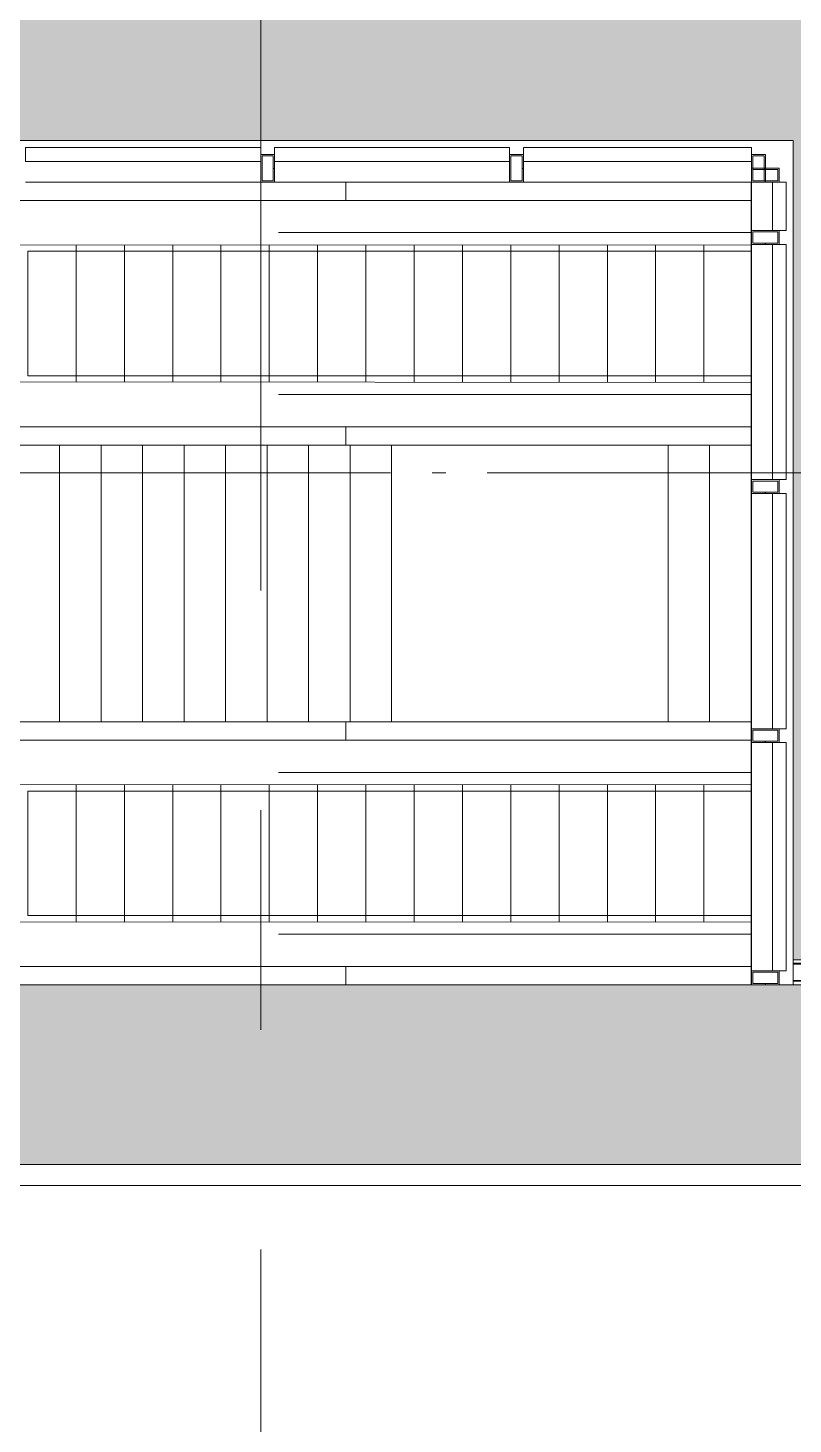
# Model space of a CAD drawing. Header units: metres. Extents: x -201 to 705, y -63 to 42.
# Drawn here: x 565.63 to 571.16, y -23.87 to -13.79 of the extents above; entities that cross this region are included whole.
import ezdxf

# ---------------------------------------------------------------- set-up
doc = ezdxf.new("R2010")
doc.units = ezdxf.units.M
for name, pattern in [('Grid Line', [11.1125, 6.35, -1.5875, 1.5875, -1.5875]), ('HAT AKSI', [5.6, 5, -0.3, 0, -0.3]), ('Overhead', [1.984375, 1.190625, -0.79375])]:
    doc.linetypes.add(name, pattern=pattern)
for name, color, linetype, lineweight in [('A-----NPP', 7, 'Continuous', 9), ('A_AREA', 7, 'Continuous', 9), ('A_GLASS', 7, 'Continuous', 9), ('A_GRID', 7, 'Continuous', 9), ('A_HATCH', 7, 'Continuous', 9), ('A_RC', 7, 'Continuous', 9), ('A_STAIR', 7, 'Continuous', 9), ('A_WALL', 7, 'Continuous', 9), ('A_WINDOW', 7, 'Continuous', 9), ('G-PLANOTM', 7, 'Continuous', 9)]:
    doc.layers.add(name, color=color, linetype=linetype, lineweight=lineweight)

# ---------------------------------------------------------------- blocks, each defined once
blk = doc.blocks.new('Floors3 - Floors-4262956-14_73 _17_73_ TEKNİK KAT _FFL__ANAHTAR PLAN')
at = {"layer": 'A_RC'}
for p, q in [((-121.354, -14.9), (-121.354, -15.032)), ((-114.383, -15.032), (-114.383, -14.9)), ((-121.354, -16.668), (-121.354, -16.8)), ((-114.383, -16.8), (-114.383, -16.668)), ((-121.354, -18.8), (-121.354, -18.932)), ((-114.383, -18.932), (-114.383, -18.8)), ((-121.354, -20.568), (-121.354, -20.7)), ((-114.383, -20.7), (-114.383, -20.568)), ((-114.383, -20.7), (-114.388, -20.7))]:
    blk.add_line(p, q, dxfattribs=at)
blk = doc.blocks.new('IC-TKN-M7-S22-000-10-A1-32-K-T-6C-200_rvt-3-14_73 _17_73_ TEKNİK KAT _FFL__ANAHTAR PLAN')
at = {"layer": 'A_HATCH', "true_color": 0x787878}
h = blk.add_hatch(dxfattribs=at)
h.set_pattern_fill('FP_3', color=8, style=0, pattern_type=2)
h.set_pattern_definition([(45, (0, 0), (-0.442274, 0.442274), []), (45, (0.4423, 0), (-0.442274, 0.442274), [0.31274, -0.15637])])
h.paths.add_polyline_path([(-106.648, -22), (-55.85, -22), (-55.85, -20.7), (-125.75, -20.7), (-125.75, -22), (-108.368, -22)])
at = {"layer": 'A-----NPP'}
blk.add_line((-125.751, -22.15), (-83.453, -22.15), dxfattribs=at)
at = {"layer": 'A_WALL', "lineweight": 18}
for p, q in [((-92.95, -20.7), (-125.75, -20.7)), ((-125.75, -22), (-55.85, -22))]:
    blk.add_line(p, q, dxfattribs=at)
at = {"layer": 'A_RC', "lineweight": 9}
blk.add_blockref('Floors3 - Floors-4262956-14_73 _17_73_ TEKNİK KAT _FFL__ANAHTAR PLAN', (0, 0), dxfattribs=at)
blk = doc.blocks.new('System Panel - Glazed-2561906-14_73 _17_73_ TEKNİK KAT _FFL__ANAHTAR PLAN')
at = {"layer": 'A_GLASS'}
for p, q in [((0.825, -0.05), (-0.825, -0.05)), ((-0.825, -0.05), (-0.825, -0.15)), ((0.825, -0.15), (0.825, -0.05)), ((-0.825, -0.15), (0.825, -0.15))]:
    blk.add_line(p, q, dxfattribs=at)
blk = doc.blocks.new('Rectangular Mullion - 100mm x 300mm-2561852-14_73 _17_73_ TEKNİK KAT _FFL__ANAHTAR PLAN')
at = {"layer": 'A_WINDOW'}
for p, q in [((-111.45, -18.949), (-111.45, -20.601)), ((-111.15, -18.9), (-111.15, -20.7))]:
    blk.add_line(p, q, dxfattribs=at)
blk = doc.blocks.new('Rectangular Mullion - PSD_Profil-3725291-14_73 _17_73_ TEKNİK KAT _FFL__ANAHTAR PLAN')
at = {"layer": 'A_WINDOW'}
for p, q in [((-0.1, -0.0005), (-0.1, 0.0995)), ((-0.1, 0.0995), (0, 0.0995)), ((-0.01, 0.0895), (-0.09, 0.0895)), ((-0.09, 0.0895), (-0.09, -0.0005)), ((-0.01, -0.0905), (-0.01, 0.0895)), ((0, 0.0995), (0, -0.1005)), ((-0.09, -0.0005), (-0.1, -0.0005)), ((-0.1, -0.1005), (-0.1, -0.0015)), ((-0.1, -0.0015), (-0.09, -0.0015)), ((0, -0.1005), (-0.1, -0.1005)), ((-0.09, -0.0015), (-0.09, -0.0905)), ((-0.09, -0.0905), (-0.01, -0.0905))]:
    blk.add_line(p, q, dxfattribs=at)
blk = doc.blocks.new('System Panel - Glazed-2561918-14_73 _17_73_ TEKNİK KAT _FFL__ANAHTAR PLAN')
at = {"layer": 'A_GLASS'}
for p, q in [((0.85, -0.05), (-0.85, -0.05)), ((-0.85, -0.05), (-0.85, -0.15)), ((0.85, -0.15), (0.85, -0.05)), ((-0.85, -0.15), (0.85, -0.15))]:
    blk.add_line(p, q, dxfattribs=at)
blk = doc.blocks.new('Rectangular Mullion - 100mm x 300mm-2561854-14_73 _17_73_ TEKNİK KAT _FFL__ANAHTAR PLAN')
at = {"layer": 'A_WINDOW'}
for p, q in [((-111.45, -17.149), (-111.45, -18.85)), ((-111.15, -17.1), (-111.15, -18.9))]:
    blk.add_line(p, q, dxfattribs=at)
blk = doc.blocks.new('Rectangular Mullion - PSD_Profil-2561911-14_73 _17_73_ TEKNİK KAT _FFL__ANAHTAR PLAN')
at = {"layer": 'A_WINDOW'}
for p, q in [((0, 0.0995), (-0.1, 0.0995)), ((-0.1, 0.0995), (-0.1, -0.1005)), ((-0.09, -0.0905), (-0.09, 0.0895)), ((-0.09, 0.0895), (-0.01, 0.0895)), ((-0.01, 0.0895), (-0.01, -0.0005)), ((0, -0.0005), (0, 0.0995)), ((-0.1, -0.1005), (0, -0.1005)), ((-0.01, -0.0905), (-0.09, -0.0905)), ((-0.01, -0.0005), (0, -0.0005)), ((0, -0.0015), (-0.01, -0.0015)), ((-0.01, -0.0015), (-0.01, -0.0905)), ((0, -0.1005), (0, -0.0015))]:
    blk.add_line(p, q, dxfattribs=at)
blk = doc.blocks.new('Rectangular Mullion - PSD_Profil-2561859-14_73 _17_73_ TEKNİK KAT _FFL__ANAHTAR PLAN')
at = {"layer": 'A_WINDOW'}
for p, q in [((-0.05, -0.0005), (-0.05, 0.0995)), ((-0.05, 0.0995), (0.05, 0.0995)), ((0.04, 0.0895), (-0.04, 0.0895)), ((-0.04, 0.0895), (-0.04, -0.0005)), ((0.04, -0.0905), (0.04, 0.0895)), ((0.05, 0.0995), (0.05, -0.1005)), ((-0.04, -0.0005), (-0.05, -0.0005)), ((-0.05, -0.1005), (-0.05, -0.0015)), ((-0.05, -0.0015), (-0.04, -0.0015)), ((0.05, -0.1005), (-0.05, -0.1005)), ((-0.04, -0.0015), (-0.04, -0.0905)), ((-0.04, -0.0905), (0.04, -0.0905))]:
    blk.add_line(p, q, dxfattribs=at)
blk = doc.blocks.new('System Panel - Glazed-3725293-14_73 _17_73_ TEKNİK KAT _FFL__ANAHTAR PLAN')
at = {"layer": 'A_GLASS'}
for p, q in [((0.175, -0.05), (-0.175, -0.05)), ((-0.175, -0.05), (-0.175, -0.15)), ((0.175, -0.15), (0.175, -0.05)), ((-0.175, -0.15), (0.175, -0.15))]:
    blk.add_line(p, q, dxfattribs=at)
blk = doc.blocks.new('Rectangular Mullion - 100mm x 300mm-3725303-14_73 _17_73_ TEKNİK KAT _FFL__ANAHTAR PLAN')
at = {"layer": 'A_WINDOW'}
for p, q in [((-111.15, -14.6), (-111.15, -15.3)), ((-111.45, -14.9), (-111.45, -15.25))]:
    blk.add_line(p, q, dxfattribs=at)
blk = doc.blocks.new('Rectangular Mullion - PSD_Profil-3725284-14_73 _17_73_ TEKNİK KAT _FFL__ANAHTAR PLAN')
at = {"layer": 'A_WINDOW'}
for p, q in [((-0.05, -0.0005), (-0.05, 0.0995)), ((-0.05, 0.0995), (0.05, 0.0995)), ((0.04, 0.0895), (-0.04, 0.0895)), ((-0.04, 0.0895), (-0.04, -0.0005)), ((0.04, -0.0905), (0.04, 0.0895)), ((0.05, 0.0995), (0.05, -0.1005)), ((-0.04, -0.0005), (-0.05, -0.0005)), ((-0.05, -0.1005), (-0.05, -0.0015)), ((-0.05, -0.0015), (-0.04, -0.0015)), ((0.05, -0.1005), (-0.05, -0.1005)), ((-0.04, -0.0015), (-0.04, -0.0905)), ((-0.04, -0.0905), (0.04, -0.0905))]:
    blk.add_line(p, q, dxfattribs=at)
blk = doc.blocks.new('Floors3 - Floors-3714548-14_73 _17_73_ TEKNİK KAT _FFL__ANAHTAR PLAN')
at = {"layer": 'A_RC'}
for p, q in [((-121.354, -14.9), (-121.354, -15.032)), ((-114.383, -15.032), (-114.383, -14.9)), ((-121.354, -16.668), (-121.354, -16.8)), ((-114.383, -16.8), (-114.383, -16.668)), ((-121.354, -18.8), (-121.354, -18.932)), ((-114.383, -18.932), (-114.383, -18.8)), ((-121.354, -20.568), (-121.354, -20.7)), ((-114.383, -20.7), (-114.383, -20.568)), ((-114.383, -20.7), (-114.388, -20.7))]:
    blk.add_line(p, q, dxfattribs=at)
blk = doc.blocks.new('MBE MP YM Revit Family Model 697 mm 3 Basamak - MBE MP YM Revit Family Model 697 mm-3506677-14_73 _17_73_ TEKNİK KAT _FFL__ANAHTAR PLAN')
at = {"layer": 'G-PLANOTM'}
for p, q in [((-0.797, -2.756), (-0.793, 5.352)), ((0.193, 5.352), (0.197, -2.756)), ((-1.118, 5.336), (-1.118, -2.756)), ((0.518, -2.756), (0.518, 5.336)), ((-0.75, 2.474), (0.15, 2.474)), ((-0.75, 2.124), (-0.75, 2.474)), ((0.15, 2.474), (0.15, 2.124)), ((-0.795, 2.124), (-0.75, 2.124)), ((-0.75, 2.124), (0.15, 2.124)), ((-0.75, 1.775), (-0.75, 2.124)), ((0.15, 2.124), (0.195, 2.124)), ((0.15, 2.124), (0.15, 1.775)), ((-0.795, 1.775), (-0.75, 1.775)), ((-0.75, 1.775), (0.15, 1.775)), ((-0.75, 1.426), (-0.75, 1.775)), ((0.15, 1.775), (0.195, 1.775)), ((0.15, 1.775), (0.15, 1.426)), ((-0.795, 1.426), (-0.75, 1.426)), ((-0.75, 1.426), (0.15, 1.426)), ((-0.75, 1.077), (-0.75, 1.426)), ((0.15, 1.426), (0.195, 1.426)), ((0.15, 1.426), (0.15, 1.077)), ((-0.795, 1.077), (-0.75, 1.077)), ((-0.75, 1.077), (0.15, 1.077)), ((-0.75, 0.728), (-0.75, 1.077)), ((0.15, 1.077), (0.195, 1.077)), ((0.15, 1.077), (0.15, 0.728)), ((-0.795, 0.728), (-0.75, 0.728)), ((-0.75, 0.728), (0.15, 0.728)), ((-0.75, 0.378), (-0.75, 0.728)), ((0.15, 0.728), (0.195, 0.728)), ((0.15, 0.728), (0.15, 0.378)), ((-0.885, -2.756), (-0.885, 0.66)), ((0.285, 0.66), (0.285, -2.756)), ((-0.795, 0.378), (-0.75, 0.378)), ((-0.75, 0.378), (0.15, 0.378)), ((-0.75, 0.029), (-0.75, 0.378)), ((0.15, 0.378), (0.195, 0.378)), ((0.15, 0.378), (0.15, 0.029)), ((-0.795, 0.029), (-0.75, 0.029)), ((-0.75, 0.029), (0.15, 0.029)), ((-0.75, -0.32), (-0.75, 0.029)), ((0.15, 0.029), (0.195, 0.029)), ((0.15, 0.029), (0.15, -0.32)), ((-0.796, -0.32), (-0.75, -0.32)), ((-0.75, -0.32), (0.15, -0.32)), ((-0.75, -0.669), (-0.75, -0.32)), ((0.15, -0.32), (0.196, -0.32)), ((0.15, -0.32), (0.15, -0.669)), ((-0.796, -0.669), (-0.75, -0.669)), ((-0.75, -0.669), (0.15, -0.669)), ((-0.75, -1.018), (-0.75, -0.669)), ((0.15, -0.669), (0.196, -0.669)), ((0.15, -0.669), (0.15, -1.018)), ((-0.796, -1.018), (-0.75, -1.018)), ((-0.75, -1.018), (0.15, -1.018)), ((-0.75, -1.368), (-0.75, -1.018)), ((0.15, -1.018), (0.196, -1.018)), ((0.15, -1.018), (0.15, -1.368)), ((-0.796, -1.368), (-0.75, -1.368)), ((-0.75, -1.368), (0.15, -1.368)), ((-0.75, -1.717), (-0.75, -1.368)), ((0.15, -1.368), (0.196, -1.368)), ((0.15, -1.368), (0.15, -1.717)), ((-0.796, -1.717), (-0.75, -1.717)), ((-0.75, -1.717), (0.15, -1.717)), ((-0.75, -2.066), (-0.75, -1.717)), ((0.15, -1.717), (0.196, -1.717)), ((0.15, -1.717), (0.15, -2.066)), ((-0.796, -2.066), (-0.75, -2.066)), ((-0.75, -2.066), (0.15, -2.066)), ((-0.75, -2.415), (-0.75, -2.066)), ((0.15, -2.066), (0.196, -2.066)), ((0.15, -2.066), (0.15, -2.415)), ((-0.797, -2.415), (-0.75, -2.415)), ((-0.75, -2.415), (0.15, -2.415)), ((-0.75, -2.756), (-0.75, -2.415)), ((0.15, -2.415), (0.197, -2.415)), ((0.15, -2.415), (0.15, -2.756))]:
    blk.add_line(p, q, dxfattribs=at)
blk = doc.blocks.new('MBE MP YM Revit Family Model 697 mm 3 Basamak - MBE MP YM Revit Family Model 697 mm-V221-14_73 _17_73_ TEKNİK KAT _FFL__ANAHTAR PLAN')
at = {"layer": 'G-PLANOTM'}
for p, q in [((-0.797, -2.756), (-0.793, 5.352)), ((0.193, 5.352), (0.197, -2.756)), ((-1.118, 5.336), (-1.118, -2.756)), ((0.518, -2.756), (0.518, 5.336)), ((-0.75, 2.474), (0.15, 2.474)), ((-0.75, 2.124), (-0.75, 2.474)), ((0.15, 2.474), (0.15, 2.124)), ((-0.795, 2.124), (-0.75, 2.124)), ((-0.75, 2.124), (0.15, 2.124)), ((-0.75, 1.775), (-0.75, 2.124)), ((0.15, 2.124), (0.195, 2.124)), ((0.15, 2.124), (0.15, 1.775)), ((-0.795, 1.775), (-0.75, 1.775)), ((-0.75, 1.775), (0.15, 1.775)), ((-0.75, 1.426), (-0.75, 1.775)), ((0.15, 1.775), (0.195, 1.775)), ((0.15, 1.775), (0.15, 1.426)), ((-0.795, 1.426), (-0.75, 1.426)), ((-0.75, 1.426), (0.15, 1.426)), ((-0.75, 1.077), (-0.75, 1.426)), ((0.15, 1.426), (0.195, 1.426)), ((0.15, 1.426), (0.15, 1.077)), ((-0.795, 1.077), (-0.75, 1.077)), ((-0.75, 1.077), (0.15, 1.077)), ((-0.75, 0.728), (-0.75, 1.077)), ((0.15, 1.077), (0.195, 1.077)), ((0.15, 1.077), (0.15, 0.728)), ((-0.795, 0.728), (-0.75, 0.728)), ((-0.75, 0.728), (0.15, 0.728)), ((-0.75, 0.378), (-0.75, 0.728)), ((0.15, 0.728), (0.195, 0.728)), ((0.15, 0.728), (0.15, 0.378)), ((-0.885, -2.756), (-0.885, 0.66)), ((0.285, 0.66), (0.285, -2.756)), ((-0.795, 0.378), (-0.75, 0.378)), ((-0.75, 0.378), (0.15, 0.378)), ((-0.75, 0.029), (-0.75, 0.378)), ((0.15, 0.378), (0.195, 0.378)), ((0.15, 0.378), (0.15, 0.029)), ((-0.795, 0.029), (-0.75, 0.029)), ((-0.75, 0.029), (0.15, 0.029)), ((-0.75, -0.32), (-0.75, 0.029)), ((0.15, 0.029), (0.195, 0.029)), ((0.15, 0.029), (0.15, -0.32)), ((-0.796, -0.32), (-0.75, -0.32)), ((-0.75, -0.32), (0.15, -0.32)), ((-0.75, -0.669), (-0.75, -0.32)), ((0.15, -0.32), (0.196, -0.32)), ((0.15, -0.32), (0.15, -0.669)), ((-0.796, -0.669), (-0.75, -0.669)), ((-0.75, -0.669), (0.15, -0.669)), ((-0.75, -1.018), (-0.75, -0.669)), ((0.15, -0.669), (0.196, -0.669)), ((0.15, -0.669), (0.15, -1.018)), ((-0.796, -1.018), (-0.75, -1.018)), ((-0.75, -1.018), (0.15, -1.018)), ((-0.75, -1.368), (-0.75, -1.018)), ((0.15, -1.018), (0.196, -1.018)), ((0.15, -1.018), (0.15, -1.368)), ((-0.796, -1.368), (-0.75, -1.368)), ((-0.75, -1.368), (0.15, -1.368)), ((-0.75, -1.717), (-0.75, -1.368)), ((0.15, -1.368), (0.196, -1.368)), ((0.15, -1.368), (0.15, -1.717)), ((-0.796, -1.717), (-0.75, -1.717)), ((-0.75, -1.717), (0.15, -1.717)), ((-0.75, -2.066), (-0.75, -1.717)), ((0.15, -1.717), (0.196, -1.717)), ((0.15, -1.717), (0.15, -2.066)), ((-0.796, -2.066), (-0.75, -2.066)), ((-0.75, -2.066), (0.15, -2.066)), ((-0.75, -2.415), (-0.75, -2.066)), ((0.15, -2.066), (0.196, -2.066)), ((0.15, -2.066), (0.15, -2.415)), ((-0.797, -2.415), (-0.75, -2.415)), ((-0.75, -2.415), (0.15, -2.415)), ((-0.75, -2.756), (-0.75, -2.415)), ((0.15, -2.415), (0.197, -2.415)), ((0.15, -2.415), (0.15, -2.756))]:
    blk.add_line(p, q, dxfattribs=at)
blk = doc.blocks.new('Rectangular Mullion - 100mm x 300mm-3725304-14_73 _17_73_ TEKNİK KAT _FFL__ANAHTAR PLAN')
at = {"layer": 'A_WINDOW'}
for p, q in [((-113.15, -14.6), (-111.15, -14.6)), ((-113.098, -14.9), (-111.45, -14.9))]:
    blk.add_line(p, q, dxfattribs=at)
blk = doc.blocks.new('Rectangular Mullion - PSD_Profil-3595372-14_73 _17_73_ TEKNİK KAT _FFL__ANAHTAR PLAN')
at = {"layer": 'A_WINDOW'}
for p, q in [((0, 0.0995), (-0.1, 0.0995)), ((-0.1, 0.0995), (-0.1, -0.1005)), ((-0.09, -0.0905), (-0.09, 0.0895)), ((-0.09, 0.0895), (-0.01, 0.0895)), ((-0.01, 0.0895), (-0.01, -0.0005)), ((0, -0.0005), (0, 0.0995)), ((-0.1, -0.1005), (0, -0.1005)), ((-0.01, -0.0905), (-0.09, -0.0905)), ((-0.01, -0.0005), (0, -0.0005)), ((0, -0.0015), (-0.01, -0.0015)), ((-0.01, -0.0015), (-0.01, -0.0905)), ((0, -0.1005), (0, -0.0015))]:
    blk.add_line(p, q, dxfattribs=at)
blk = doc.blocks.new('Rectangular Mullion - 100mm x 300mm-V222-14_73 _17_73_ TEKNİK KAT _FFL__ANAHTAR PLAN')
at = {"layer": 'A_WINDOW'}
for p, q in [((-116.75, -14.6), (-114.95, -14.6)), ((-116.7, -14.9), (-114.999, -14.9))]:
    blk.add_line(p, q, dxfattribs=at)
blk = doc.blocks.new('Rectangular Mullion - PSD_Profil-3595355-14_73 _17_73_ TEKNİK KAT _FFL__ANAHTAR PLAN')
at = {"layer": 'A_WINDOW'}
for p, q in [((-0.05, -0.0005), (-0.05, 0.0995)), ((-0.05, 0.0995), (0.05, 0.0995)), ((0.04, 0.0895), (-0.04, 0.0895)), ((-0.04, 0.0895), (-0.04, -0.0005)), ((0.04, -0.0905), (0.04, 0.0895)), ((0.05, 0.0995), (0.05, -0.1005)), ((-0.04, -0.0005), (-0.05, -0.0005)), ((-0.05, -0.1005), (-0.05, -0.0015)), ((-0.05, -0.0015), (-0.04, -0.0015)), ((0.05, -0.1005), (-0.05, -0.1005)), ((-0.04, -0.0015), (-0.04, -0.0905)), ((-0.04, -0.0905), (0.04, -0.0905))]:
    blk.add_line(p, q, dxfattribs=at)
blk = doc.blocks.new('D2030_10_U Kanal Ekipmanı - U Kanal Ekipmanı-3943515-14_73 _17_73_ TEKNİK KAT _FFL__ANAHTAR PLAN')
at = {"layer": 'G-PLANOTM'}
for p, q in [((-0.155, 0), (-0.155, 17.9995)), ((-0.15, 0), (-0.15, 17.9995)), ((-0.03, 0), (-0.03, 17.9995)), ((-0.025, 17.9995), (-0.025, 0)), ((0, 0), (0, 17.9995))]:
    blk.add_line(p, q, dxfattribs=at)

msp = doc.modelspace()

# ---------------------------------------------------------------- hatches: boundary and pattern name
at = {"layer": 'A_AREA', "true_color": 0xf4e6fa}
h = msp.add_hatch(color=7, dxfattribs=at)
h.paths.add_polyline_path([(574.591, -20.52), (589.164, -20.52), (589.164, -12.25), (586.564, -12.25), (586.562, -4.95), (578.064, -4.95), (578.064, -5.65), (576.564, -5.65), (576.564, -4.95), (568.064, -4.95), (568.064, -5.65), (566.564, -5.65), (566.564, -4.75), (567.864, -4.748), (567.864, 3.52), (556.564, 3.514), (556.564, -4.75), (558.064, -4.75), (558.064, -5.65), (556.564, -5.65), (556.564, -11.35), (558.064, -11.35), (558.064, -12.05), (558.778, -12.05), (558.778, -12.375), (558.678, -12.375), (558.678, -14.375), (558.778, -14.375), (558.778, -14.6), (571.164, -14.6), (571.164, -20.52), (574.376, -20.52)])
h.paths.add_polyline_path([(576.564, -12.25), (576.564, -11.35), (578.064, -11.35), (578.064, -12.25), (577.385, -12.25)])
h.paths.add_polyline_path([(568.064, -12.25), (566.564, -12.25), (566.564, -11.35), (568.064, -11.35), (568.064, -12.106)])
h.paths.add_polyline_path([(552.514, -12.15), (552.514, -12.05), (554.964, -12.05), (554.964, -11.35), (556.464, -11.35), (556.464, -5.65), (554.964, -5.65), (554.964, -4.75), (556.464, -4.75), (556.464, 3.52), (546.764, 3.514), (546.764, -4.75), (548.064, -4.75), (548.064, -5.65), (546.764, -5.65), (546.764, -11.35), (548.064, -11.35), (548.064, -12.05), (550.514, -12.05), (550.514, -12.15), (552.447, -12.15)])

# ---------------------------------------------------------------- linework, layer by layer
at = {"layer": 'A_GRID', "color": 253, "linetype": 'Grid Line', "true_color": 0xaaaaaa}
for p, q in [((567.314, -28.963), (567.314, 13.652)), ((699.353, -20.7), (486.527, -20.7))]:
    msp.add_line(p, q, dxfattribs=at)
at = {"layer": 'A_GRID', "color": 21, "linetype": 'HAT AKSI', "true_color": 0xffaaaa}
msp.add_line((699.353, -17), (486.527, -17), dxfattribs=at)
at = {"layer": 'A_RC'}
for p, q in [((570.86, -14.9), (570.86, -20.7)), ((571.164, -20.52), (589.164, -20.52))]:
    msp.add_line(p, q, dxfattribs=at)
at = {"layer": 'A_STAIR'}
for p, q in [((565.86, -16.8), (565.56, -16.8)), ((566.16, -16.8), (565.86, -16.8)), ((565.86, -18.8), (565.86, -16.8)), ((566.46, -16.8), (566.16, -16.8)), ((566.16, -18.8), (566.16, -16.8)), ((566.76, -16.8), (566.46, -16.8)), ((566.46, -18.8), (566.46, -16.8)), ((567.06, -16.8), (566.76, -16.8)), ((566.76, -18.8), (566.76, -16.8)), ((567.36, -16.8), (567.06, -16.8)), ((567.06, -18.8), (567.06, -16.8)), ((567.66, -16.8), (567.36, -16.8)), ((567.36, -18.8), (567.36, -16.8)), ((567.96, -16.8), (567.66, -16.8)), ((567.66, -18.8), (567.66, -16.8)), ((568.26, -16.8), (567.96, -16.8)), ((567.96, -18.8), (567.96, -16.8)), ((570.26, -16.8), (568.26, -16.8)), ((568.26, -18.8), (568.26, -16.8)), ((570.26, -18.8), (570.26, -16.8)), ((570.56, -16.8), (570.26, -16.8)), ((570.86, -16.8), (570.56, -16.8)), ((570.56, -18.8), (570.56, -16.8)), ((565.86, -18.8), (565.56, -18.8)), ((566.16, -18.8), (565.86, -18.8)), ((566.46, -18.8), (566.16, -18.8)), ((566.76, -18.8), (566.46, -18.8)), ((567.06, -18.8), (566.76, -18.8)), ((567.36, -18.8), (567.06, -18.8)), ((567.66, -18.8), (567.36, -18.8)), ((567.96, -18.8), (567.66, -18.8)), ((568.26, -18.8), (567.96, -18.8)), ((568.26, -18.8), (570.26, -18.8)), ((570.56, -18.8), (570.26, -18.8)), ((570.86, -18.8), (570.56, -18.8))]:
    msp.add_line(p, q, dxfattribs=at)
at = {"layer": 'A_STAIR', "linetype": 'Overhead'}
for p, q in [((565.86, -18.8), (565.86, -16.8)), ((566.16, -18.8), (566.16, -16.8)), ((566.46, -18.8), (566.46, -16.8)), ((566.76, -18.8), (566.76, -16.8)), ((567.06, -18.8), (567.06, -16.8)), ((567.36, -18.8), (567.36, -16.8)), ((567.66, -18.8), (567.66, -16.8)), ((567.96, -18.8), (567.96, -16.8)), ((568.26, -18.8), (568.26, -16.8)), ((570.26, -18.8), (570.26, -16.8)), ((570.56, -18.8), (570.56, -16.8))]:
    msp.add_line(p, q, dxfattribs=at)

# ---------------------------------------------------------------- block references
at = {"lineweight": 5}
msp.add_blockref('IC-TKN-M7-S22-000-10-A1-32-K-T-6C-200_rvt-3-14_73 _17_73_ TEKNİK KAT _FFL__ANAHTAR PLAN', (682.314, 0), dxfattribs=at)
at = {"layer": 'A_GLASS'}
for name, p, rotation in [('System Panel - Glazed-2561918-14_73 _17_73_ TEKNİK KAT _FFL__ANAHTAR PLAN', (566.464, -14.8), 180), ('System Panel - Glazed-2561918-14_73 _17_73_ TEKNİK KAT _FFL__ANAHTAR PLAN', (568.264, -14.8), 180), ('System Panel - Glazed-2561906-14_73 _17_73_ TEKNİK KAT _FFL__ANAHTAR PLAN', (570.039, -14.8), 180), ('System Panel - Glazed-3725293-14_73 _17_73_ TEKNİK KAT _FFL__ANAHTAR PLAN', (570.964, -15.075), 89.99999999999984), ('System Panel - Glazed-2561918-14_73 _17_73_ TEKNİK KAT _FFL__ANAHTAR PLAN', (570.964, -16.2), 89.99999999999984), ('System Panel - Glazed-2561918-14_73 _17_73_ TEKNİK KAT _FFL__ANAHTAR PLAN', (570.964, -18), 89.99999999999984), ('System Panel - Glazed-2561906-14_73 _17_73_ TEKNİK KAT _FFL__ANAHTAR PLAN', (570.964, -19.775), 89.99999999999984)]:
    msp.add_blockref(name, p, dxfattribs=dict(at, rotation=rotation))
at = {"layer": 'A_RC'}
msp.add_blockref('Floors3 - Floors-3714548-14_73 _17_73_ TEKNİK KAT _FFL__ANAHTAR PLAN', (682.314, 0), dxfattribs=at)
at = {"layer": 'A_WINDOW'}
for name, p in [('Rectangular Mullion - 100mm x 300mm-V222-14_73 _17_73_ TEKNİK KAT _FFL__ANAHTAR PLAN', (682.314, 0)), ('Rectangular Mullion - 100mm x 300mm-V222-14_73 _17_73_ TEKNİK KAT _FFL__ANAHTAR PLAN', (684.114, 0)), ('Rectangular Mullion - 100mm x 300mm-3725304-14_73 _17_73_ TEKNİK KAT _FFL__ANAHTAR PLAN', (682.314, 0)), ('Rectangular Mullion - 100mm x 300mm-3725303-14_73 _17_73_ TEKNİK KAT _FFL__ANAHTAR PLAN', (682.314, 0)), ('Rectangular Mullion - PSD_Profil-3595372-14_73 _17_73_ TEKNİK KAT _FFL__ANAHTAR PLAN', (570.964, -14.8)), ('Rectangular Mullion - 100mm x 300mm-2561854-14_73 _17_73_ TEKNİK KAT _FFL__ANAHTAR PLAN', (682.314, 1.8)), ('Rectangular Mullion - 100mm x 300mm-2561854-14_73 _17_73_ TEKNİK KAT _FFL__ANAHTAR PLAN', (682.314, 0)), ('Rectangular Mullion - 100mm x 300mm-2561852-14_73 _17_73_ TEKNİK KAT _FFL__ANAHTAR PLAN', (682.314, 0))]:
    msp.add_blockref(name, p, dxfattribs=at)
at = {"layer": 'A_WINDOW', "extrusion": (0, 0, -1)}
for p in [(-567.364, -14.8), (-569.164, -14.8)]:
    msp.add_blockref('Rectangular Mullion - PSD_Profil-3595355-14_73 _17_73_ TEKNİK KAT _FFL__ANAHTAR PLAN', p, dxfattribs=at)
at = {"layer": 'A_WINDOW', "extrusion": (0, 0, -1), "rotation": 90.00000000000017}
for name, p in [('Rectangular Mullion - PSD_Profil-3725291-14_73 _17_73_ TEKNİK KAT _FFL__ANAHTAR PLAN', (-570.964, -14.8)), ('Rectangular Mullion - PSD_Profil-3725284-14_73 _17_73_ TEKNİK KAT _FFL__ANAHTAR PLAN', (-570.964, -15.3)), ('Rectangular Mullion - PSD_Profil-2561859-14_73 _17_73_ TEKNİK KAT _FFL__ANAHTAR PLAN', (-570.964, -17.1)), ('Rectangular Mullion - PSD_Profil-2561859-14_73 _17_73_ TEKNİK KAT _FFL__ANAHTAR PLAN', (-570.964, -18.9))]:
    msp.add_blockref(name, p, dxfattribs=at)
at = {"layer": 'A_WINDOW', "rotation": 269.9999999999998}
msp.add_blockref('Rectangular Mullion - PSD_Profil-2561911-14_73 _17_73_ TEKNİK KAT _FFL__ANAHTAR PLAN', (570.964, -20.7), dxfattribs=at)
at = {"layer": 'G-PLANOTM'}
for name, p, rotation in [('MBE MP YM Revit Family Model 697 mm 3 Basamak - MBE MP YM Revit Family Model 697 mm-V221-14_73 _17_73_ TEKNİK KAT _FFL__ANAHTAR PLAN', (568.104, -15.55), 89.99999999999964), ('MBE MP YM Revit Family Model 697 mm 3 Basamak - MBE MP YM Revit Family Model 697 mm-3506677-14_73 _17_73_ TEKNİK KAT _FFL__ANAHTAR PLAN', (568.104, -19.45), 89.99999999999964), ('D2030_10_U Kanal Ekipmanı - U Kanal Ekipmanı-3943515-14_73 _17_73_ TEKNİK KAT _FFL__ANAHTAR PLAN', (589.164, -20.52), 89.99999999999997)]:
    msp.add_blockref(name, p, dxfattribs=dict(at, rotation=rotation))

doc.saveas('drawing.dxf')
